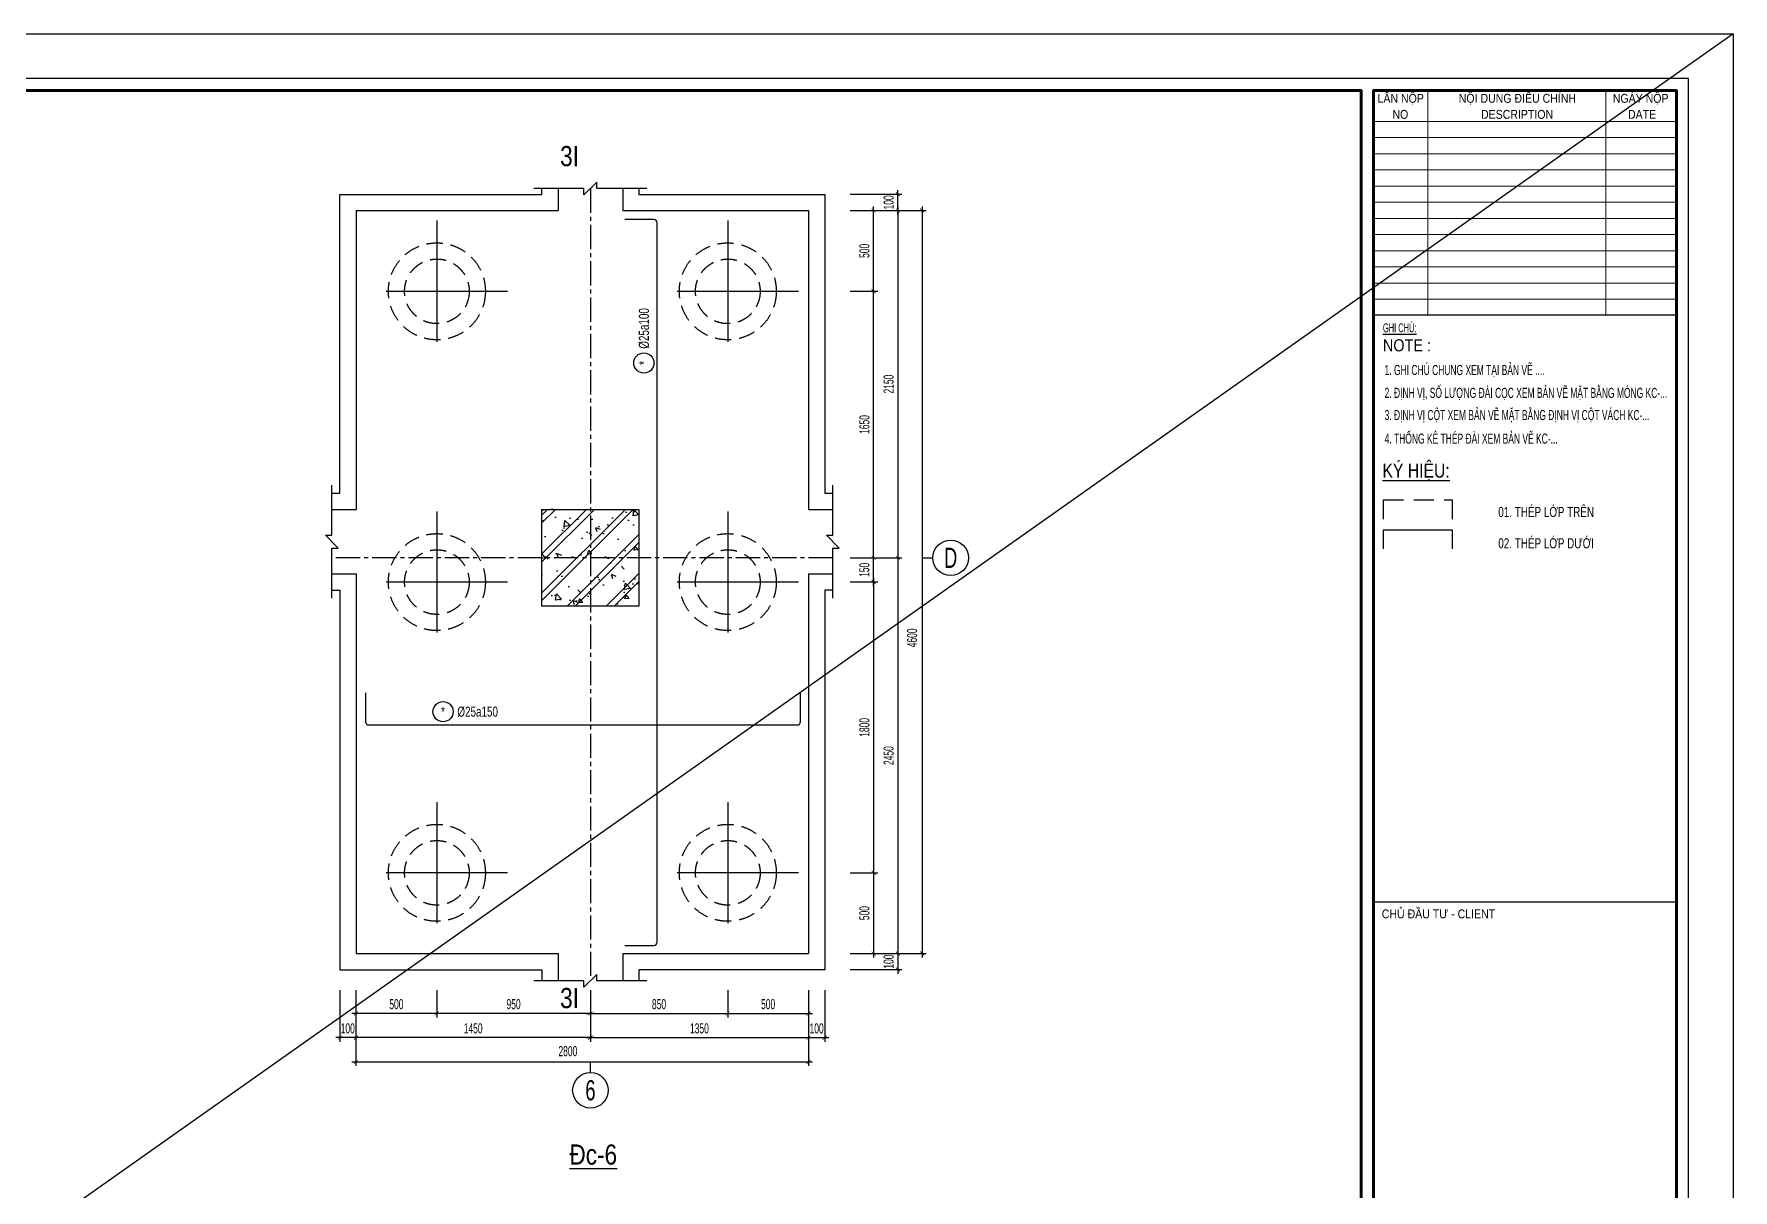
# Model space of a CAD drawing. Header units: metres. Extents: x 71 to 322128, y -14 to 304634.
# Drawn here: x 311616 to 322128, y 297477 to 304634 of the extents above; entities that cross this region are included whole.
import ezdxf
from ezdxf.enums import TextEntityAlignment as Align

# ---------------------------------------------------------------- set-up
doc = ezdxf.new("R2010")
doc.units = ezdxf.units.M
doc.header["$LTSCALE"] = 1000
doc.header["$MEASUREMENT"] = 0
doc.header["$PDMODE"] = 3
doc.linetypes.add('CENTER2', pattern=[1.125, 0.75, -0.125, 0.125, -0.125])
doc.linetypes.add('HIDDEN', pattern=[0.375, 0.25, -0.125])
doc.layers.get('0').update_dxf_attribs({"linetype": 'CONTINUOUS'})
doc.layers.get('Defpoints').update_dxf_attribs({"linetype": 'CONTINUOUS'})
for name, color, linetype in [('CDC -TEXT KHUNG', 7, 'CONTINUOUS'), ('CDC-KHUNGTEN', 7, 'CONTINUOUS'), ('CDC.01.AXIS', 160, 'CENTER2'), ('CDC.02.DIM', 1, 'CONTINUOUS'), ('CDC.03.BORDER', 3, 'CONTINUOUS'), ('CDC.04.HIDDEN', 8, 'HIDDEN'), ('CDC.05.STEEL', 4, 'CONTINUOUS'), ('CDC.06.TEXT', 2, 'CONTINUOUS'), ('CDC.09.COLUMN', 4, 'CONTINUOUS'), ('CDC.10.HATCH', 9, 'CONTINUOUS'), ('CDC.11.NOTE', 8, 'CONTINUOUS'), ('CDC.12.PILE', 3, 'CONTINUOUS'), ('CDC.14.STEELNUM', 9, 'CONTINUOUS')]:
    doc.layers.add(name, color=color, linetype=linetype)
doc.layers.add('KCS_Plotter', color=11, linetype='CONTINUOUS', plot=False)
doc.styles.add('ARIAL', font='arial.ttf', dxfattribs={"width": 0.6})
doc.styles.add('Arial_4', font='arial.ttf', dxfattribs={"width": 0.75, "height": 3})
doc.styles.add('KT CDC', font='arial.ttf', dxfattribs={"width": 0.85, "height": 200})
doc.styles.add('ROMANS', font='arial.ttf', dxfattribs={"width": 0.55})
doc.dimstyles.new('25', dxfattribs={"dimscale": 25, "dimtxt": 2.5, "dimasz": 1, "dimexe": 1, "dimexo": 0, "dimgap": 1, "dimtad": 1, "dimdec": 0, "dimdsep": 46, "dimtxsty": 'ARIAL', "dimblk": 'ARCHTICK', "dimcen": 1, "dimdle": 1, "dimclrd": 1, "dimclre": 1, "dimclrt": 2, "dimadec": 0, "dimazin": 0, "dimtfac": 0.00072, "dimtdec": 0, "dimtix": 1, "dimtmove": 2, "dimatfit": 3, "dimldrblk": 'ARCHTICK', "dimfxl": 1, "dimtolj": 1, "dimarcsym": 0})

# ---------------------------------------------------------------- blocks, each defined once
blk = doc.blocks.new('D600')
at = {"layer": 'CDC.01.AXIS'}
for p, q in [((2659919, 63050), (2659919, 62175)), ((2660356, 62612), (2659482, 62612))]:
    blk.add_line(p, q, dxfattribs=at)
at = {"layer": 'CDC.04.HIDDEN', "ltscale": 0.4}
for radius in [300, 200]:
    blk.add_circle((2659919, 62612), radius, dxfattribs=at)
blk = doc.blocks.new('_ArchTick')
at = {"color": 0, "linetype": 'ByBlock', "const_width": 0.15}
blk.add_lwpolyline([(-0.5, -0.5), (0.5, 0.5)], dxfattribs=at)
blk = doc.blocks.new('*D192')
at = {"layer": 'CDC.02.DIM', "color": 1, "lineweight": -2, "transparency": 16777216}
for p, q in [((313608, 298715), (313608, 298395)), ((315058, 298715), (315058, 298395)), ((315083, 298420), (313583, 298420))]:
    blk.add_line(p, q, dxfattribs=at)
at = {"layer": 'Defpoints', "color": 0, "transparency": 16777216}
for p in [(313608, 298715), (315058, 298715), (313608, 298420)]:
    blk.add_point(p, dxfattribs=at)
at = {"layer": 'CDC.02.DIM', "color": 1, "lineweight": -2, "transparency": 16777216, "xscale": 25, "yscale": 25, "zscale": 25, "rotation": 180}
blk.add_blockref('_ArchTick', (313608, 298420), dxfattribs=at)
at = {"layer": 'CDC.02.DIM', "color": 1, "lineweight": -2, "transparency": 16777216, "xscale": 25, "yscale": 25, "zscale": 25}
blk.add_blockref('_ArchTick', (315058, 298420), dxfattribs=at)
at = {"layer": 'CDC.02.DIM', "color": 2, "transparency": 16777216, "insert": (314333, 298477), "char_height": 62.5, "attachment_point": 5, "style": 'ARIAL'}
blk.add_mtext('\\A1;1450', dxfattribs=at)
blk = doc.blocks.new('*D193')
at = {"layer": 'CDC.02.DIM', "color": 1, "lineweight": -2, "transparency": 16777216}
for p, q in [((315058, 298715), (315058, 298395)), ((316408, 298715), (316408, 298395)), ((315033, 298420), (316433, 298420))]:
    blk.add_line(p, q, dxfattribs=at)
at = {"layer": 'Defpoints', "color": 0, "transparency": 16777216}
for p in [(315058, 298715), (316408, 298715), (316408, 298420)]:
    blk.add_point(p, dxfattribs=at)
at = {"layer": 'CDC.02.DIM', "color": 1, "lineweight": -2, "transparency": 16777216, "xscale": 25, "yscale": 25, "zscale": 25, "rotation": 180}
blk.add_blockref('_ArchTick', (315058, 298420), dxfattribs=at)
at = {"layer": 'CDC.02.DIM', "color": 1, "lineweight": -2, "transparency": 16777216, "xscale": 25, "yscale": 25, "zscale": 25}
blk.add_blockref('_ArchTick', (316408, 298420), dxfattribs=at)
at = {"layer": 'CDC.02.DIM', "color": 2, "transparency": 16777216, "insert": (315733, 298477), "char_height": 62.5, "attachment_point": 5, "style": 'ARIAL'}
blk.add_mtext('\\A1;1350', dxfattribs=at)
blk = doc.blocks.new('*D194')
at = {"layer": 'CDC.02.DIM', "color": 1, "lineweight": -2, "transparency": 16777216}
for p, q in [((313608, 298715), (313608, 298245)), ((316408, 298715), (316408, 298245)), ((313583, 298270), (316433, 298270))]:
    blk.add_line(p, q, dxfattribs=at)
at = {"layer": 'Defpoints', "color": 0, "transparency": 16777216}
for p in [(313608, 298715), (316408, 298715), (316408, 298270)]:
    blk.add_point(p, dxfattribs=at)
at = {"layer": 'CDC.02.DIM', "color": 1, "lineweight": -2, "transparency": 16777216, "xscale": 25, "yscale": 25, "zscale": 25, "rotation": 180}
blk.add_blockref('_ArchTick', (313608, 298270), dxfattribs=at)
at = {"layer": 'CDC.02.DIM', "color": 1, "lineweight": -2, "transparency": 16777216, "xscale": 25, "yscale": 25, "zscale": 25}
blk.add_blockref('_ArchTick', (316408, 298270), dxfattribs=at)
at = {"layer": 'CDC.02.DIM', "color": 2, "transparency": 16777216, "insert": (314919, 298336), "char_height": 62.5, "attachment_point": 5, "style": 'ARIAL'}
blk.add_mtext('\\A1;2800', dxfattribs=at)
blk = doc.blocks.new('*D195')
at = {"layer": 'CDC.02.DIM', "color": 1, "lineweight": -2, "transparency": 16777216}
for p, q in [((315058, 298715), (315058, 298545)), ((315908, 298715), (315908, 298545)), ((315033, 298570), (315933, 298570))]:
    blk.add_line(p, q, dxfattribs=at)
at = {"layer": 'Defpoints', "color": 0, "transparency": 16777216}
for p in [(315058, 298715), (315908, 298715), (315908, 298570)]:
    blk.add_point(p, dxfattribs=at)
at = {"layer": 'CDC.02.DIM', "color": 1, "lineweight": -2, "transparency": 16777216, "xscale": 25, "yscale": 25, "zscale": 25, "rotation": 180}
blk.add_blockref('_ArchTick', (315058, 298570), dxfattribs=at)
at = {"layer": 'CDC.02.DIM', "color": 1, "lineweight": -2, "transparency": 16777216, "xscale": 25, "yscale": 25, "zscale": 25}
blk.add_blockref('_ArchTick', (315908, 298570), dxfattribs=at)
at = {"layer": 'CDC.02.DIM', "color": 2, "transparency": 16777216, "insert": (315483, 298627), "char_height": 62.5, "attachment_point": 5, "style": 'ARIAL'}
blk.add_mtext('\\A1;850', dxfattribs=at)
blk = doc.blocks.new('*D196')
at = {"layer": 'CDC.02.DIM', "color": 1, "lineweight": -2, "transparency": 16777216}
for p, q in [((313508, 298715), (313508, 298395)), ((313608, 298715), (313608, 298395)), ((313633, 298420), (313483, 298420))]:
    blk.add_line(p, q, dxfattribs=at)
at = {"layer": 'Defpoints', "color": 0, "transparency": 16777216}
for p in [(313508, 298715), (313608, 298715), (313508, 298420)]:
    blk.add_point(p, dxfattribs=at)
at = {"layer": 'CDC.02.DIM', "color": 1, "lineweight": -2, "transparency": 16777216, "xscale": 25, "yscale": 25, "zscale": 25, "rotation": 180}
blk.add_blockref('_ArchTick', (313508, 298420), dxfattribs=at)
at = {"layer": 'CDC.02.DIM', "color": 1, "lineweight": -2, "transparency": 16777216, "xscale": 25, "yscale": 25, "zscale": 25}
blk.add_blockref('_ArchTick', (313608, 298420), dxfattribs=at)
at = {"layer": 'CDC.02.DIM', "color": 2, "transparency": 16777216, "insert": (313557, 298477), "char_height": 62.5, "attachment_point": 5, "style": 'ARIAL'}
blk.add_mtext('\\A1;100', dxfattribs=at)
blk = doc.blocks.new('*D197')
at = {"layer": 'CDC.02.DIM', "color": 1, "lineweight": -2, "transparency": 16777216}
for p, q in [((316408, 298715), (316408, 298395)), ((316508, 298715), (316508, 298395)), ((316383, 298420), (316533, 298420))]:
    blk.add_line(p, q, dxfattribs=at)
at = {"layer": 'Defpoints', "color": 0, "transparency": 16777216}
for p in [(316408, 298715), (316508, 298715), (316508, 298420)]:
    blk.add_point(p, dxfattribs=at)
at = {"layer": 'CDC.02.DIM', "color": 1, "lineweight": -2, "transparency": 16777216, "xscale": 25, "yscale": 25, "zscale": 25, "rotation": 180}
blk.add_blockref('_ArchTick', (316408, 298420), dxfattribs=at)
at = {"layer": 'CDC.02.DIM', "color": 1, "lineweight": -2, "transparency": 16777216, "xscale": 25, "yscale": 25, "zscale": 25}
blk.add_blockref('_ArchTick', (316508, 298420), dxfattribs=at)
at = {"layer": 'CDC.02.DIM', "color": 2, "transparency": 16777216, "insert": (316458, 298477), "char_height": 62.5, "attachment_point": 5, "style": 'ARIAL'}
blk.add_mtext('\\A1;100', dxfattribs=at)
blk = doc.blocks.new('*D198')
at = {"layer": 'CDC.02.DIM', "color": 1, "lineweight": -2, "transparency": 16777216}
for p, q in [((314108, 298715), (314108, 298545)), ((315058, 298715), (315058, 298545)), ((315083, 298570), (314083, 298570))]:
    blk.add_line(p, q, dxfattribs=at)
at = {"layer": 'Defpoints', "color": 0, "transparency": 16777216}
for p in [(314108, 298715), (315058, 298715), (314108, 298570)]:
    blk.add_point(p, dxfattribs=at)
at = {"layer": 'CDC.02.DIM', "color": 1, "lineweight": -2, "transparency": 16777216, "xscale": 25, "yscale": 25, "zscale": 25, "rotation": 180}
blk.add_blockref('_ArchTick', (314108, 298570), dxfattribs=at)
at = {"layer": 'CDC.02.DIM', "color": 1, "lineweight": -2, "transparency": 16777216, "xscale": 25, "yscale": 25, "zscale": 25}
blk.add_blockref('_ArchTick', (315058, 298570), dxfattribs=at)
at = {"layer": 'CDC.02.DIM', "color": 2, "transparency": 16777216, "insert": (314583, 298627), "char_height": 62.5, "attachment_point": 5, "style": 'ARIAL'}
blk.add_mtext('\\A1;950', dxfattribs=at)
blk = doc.blocks.new('*D199')
at = {"layer": 'CDC.02.DIM', "color": 1, "lineweight": -2, "transparency": 16777216}
for p, q in [((313608, 298715), (313608, 298545)), ((314108, 298715), (314108, 298545)), ((314133, 298570), (313583, 298570))]:
    blk.add_line(p, q, dxfattribs=at)
at = {"layer": 'Defpoints', "color": 0, "transparency": 16777216}
for p in [(313608, 298715), (314108, 298715), (313608, 298570)]:
    blk.add_point(p, dxfattribs=at)
at = {"layer": 'CDC.02.DIM', "color": 1, "lineweight": -2, "transparency": 16777216, "xscale": 25, "yscale": 25, "zscale": 25, "rotation": 180}
blk.add_blockref('_ArchTick', (313608, 298570), dxfattribs=at)
at = {"layer": 'CDC.02.DIM', "color": 1, "lineweight": -2, "transparency": 16777216, "xscale": 25, "yscale": 25, "zscale": 25}
blk.add_blockref('_ArchTick', (314108, 298570), dxfattribs=at)
at = {"layer": 'CDC.02.DIM', "color": 2, "transparency": 16777216, "insert": (313858, 298627), "char_height": 62.5, "attachment_point": 5, "style": 'ARIAL'}
blk.add_mtext('\\A1;500', dxfattribs=at)
blk = doc.blocks.new('*D200')
at = {"layer": 'CDC.02.DIM', "color": 1, "lineweight": -2, "transparency": 16777216}
for p, q in [((315908, 298715), (315908, 298545)), ((316408, 298715), (316408, 298545)), ((315883, 298570), (316433, 298570))]:
    blk.add_line(p, q, dxfattribs=at)
at = {"layer": 'Defpoints', "color": 0, "transparency": 16777216}
for p in [(315908, 298715), (316408, 298715), (316408, 298570)]:
    blk.add_point(p, dxfattribs=at)
at = {"layer": 'CDC.02.DIM', "color": 1, "lineweight": -2, "transparency": 16777216, "xscale": 25, "yscale": 25, "zscale": 25, "rotation": 180}
blk.add_blockref('_ArchTick', (315908, 298570), dxfattribs=at)
at = {"layer": 'CDC.02.DIM', "color": 1, "lineweight": -2, "transparency": 16777216, "xscale": 25, "yscale": 25, "zscale": 25}
blk.add_blockref('_ArchTick', (316408, 298570), dxfattribs=at)
at = {"layer": 'CDC.02.DIM', "color": 2, "transparency": 16777216, "insert": (316158, 298627), "char_height": 62.5, "attachment_point": 5, "style": 'ARIAL'}
blk.add_mtext('\\A1;500', dxfattribs=at)
blk = doc.blocks.new('*D201')
at = {"layer": 'CDC.02.DIM', "color": 1, "lineweight": -2, "transparency": 16777216}
for p, q in [((316666, 303541), (316986, 303541)), ((316961, 303566), (316961, 301366)), ((316666, 301391), (316986, 301391))]:
    blk.add_line(p, q, dxfattribs=at)
at = {"layer": 'Defpoints', "color": 0, "transparency": 16777216}
for p in [(316666, 303541), (316666, 301391), (316961, 301391)]:
    blk.add_point(p, dxfattribs=at)
at = {"layer": 'CDC.02.DIM', "color": 1, "lineweight": -2, "transparency": 16777216, "xscale": 25, "yscale": 25, "zscale": 25}
for p, rotation in [((316961, 303541), 90), ((316961, 301391), 270)]:
    blk.add_blockref('_ArchTick', p, dxfattribs=dict(at, rotation=rotation))
at = {"layer": 'CDC.02.DIM', "color": 2, "transparency": 16777216, "insert": (316904, 302466), "char_height": 62.5, "attachment_point": 5, "rotation": 90, "style": 'ARIAL'}
blk.add_mtext('\\A1;2150', dxfattribs=at)
blk = doc.blocks.new('*D202')
at = {"layer": 'CDC.02.DIM', "color": 1, "lineweight": -2, "transparency": 16777216}
for p, q in [((316961, 301416), (316961, 298916)), ((316666, 301391), (316986, 301391)), ((316666, 298941), (316986, 298941))]:
    blk.add_line(p, q, dxfattribs=at)
at = {"layer": 'Defpoints', "color": 0, "transparency": 16777216}
for p in [(316666, 301391), (316666, 298941), (316961, 298941)]:
    blk.add_point(p, dxfattribs=at)
at = {"layer": 'CDC.02.DIM', "color": 1, "lineweight": -2, "transparency": 16777216, "xscale": 25, "yscale": 25, "zscale": 25}
for p, rotation in [((316961, 301391), 90), ((316961, 298941), 270)]:
    blk.add_blockref('_ArchTick', p, dxfattribs=dict(at, rotation=rotation))
at = {"layer": 'CDC.02.DIM', "color": 2, "transparency": 16777216, "insert": (316904, 300166), "char_height": 62.5, "attachment_point": 5, "rotation": 90, "style": 'ARIAL'}
blk.add_mtext('\\A1;2450', dxfattribs=at)
blk = doc.blocks.new('*D203')
at = {"layer": 'CDC.02.DIM', "color": 1, "lineweight": -2, "transparency": 16777216}
for p, q in [((316666, 303541), (317136, 303541)), ((317111, 303566), (317111, 298916)), ((316666, 298941), (317136, 298941))]:
    blk.add_line(p, q, dxfattribs=at)
at = {"layer": 'Defpoints', "color": 0, "transparency": 16777216}
for p in [(316666, 303541), (316666, 298941), (317111, 298941)]:
    blk.add_point(p, dxfattribs=at)
at = {"layer": 'CDC.02.DIM', "color": 1, "lineweight": -2, "transparency": 16777216, "xscale": 25, "yscale": 25, "zscale": 25}
for p, rotation in [((317111, 303541), 90), ((317111, 298941), 270)]:
    blk.add_blockref('_ArchTick', p, dxfattribs=dict(at, rotation=rotation))
at = {"layer": 'CDC.02.DIM', "color": 2, "transparency": 16777216, "insert": (317049, 300895), "char_height": 62.5, "attachment_point": 5, "rotation": 90, "style": 'ARIAL'}
blk.add_mtext('\\A1;4600', dxfattribs=at)
blk = doc.blocks.new('*D204')
at = {"layer": 'CDC.02.DIM', "color": 1, "lineweight": -2, "transparency": 16777216}
for p, q in [((316666, 303641), (316986, 303641)), ((316961, 303516), (316961, 303666)), ((316666, 303541), (316986, 303541))]:
    blk.add_line(p, q, dxfattribs=at)
at = {"layer": 'Defpoints', "color": 0, "transparency": 16777216}
for p in [(316666, 303641), (316961, 303641), (316666, 303541)]:
    blk.add_point(p, dxfattribs=at)
at = {"layer": 'CDC.02.DIM', "color": 1, "lineweight": -2, "transparency": 16777216, "xscale": 25, "yscale": 25, "zscale": 25}
for p, rotation in [((316961, 303641), 90), ((316961, 303541), 270)]:
    blk.add_blockref('_ArchTick', p, dxfattribs=dict(at, rotation=rotation))
at = {"layer": 'CDC.02.DIM', "color": 2, "transparency": 16777216, "insert": (316904, 303591), "char_height": 62.5, "attachment_point": 5, "rotation": 90, "style": 'ARIAL'}
blk.add_mtext('\\A1;100', dxfattribs=at)
blk = doc.blocks.new('*D205')
at = {"layer": 'CDC.02.DIM', "color": 1, "lineweight": -2, "transparency": 16777216}
for p, q in [((316666, 298941), (316986, 298941)), ((316961, 298966), (316961, 298816)), ((316666, 298841), (316986, 298841))]:
    blk.add_line(p, q, dxfattribs=at)
at = {"layer": 'Defpoints', "color": 0, "transparency": 16777216}
for p in [(316666, 298941), (316666, 298841), (316961, 298841)]:
    blk.add_point(p, dxfattribs=at)
at = {"layer": 'CDC.02.DIM', "color": 1, "lineweight": -2, "transparency": 16777216, "xscale": 25, "yscale": 25, "zscale": 25}
for p, rotation in [((316961, 298941), 90), ((316961, 298841), 270)]:
    blk.add_blockref('_ArchTick', p, dxfattribs=dict(at, rotation=rotation))
at = {"layer": 'CDC.02.DIM', "color": 2, "transparency": 16777216, "insert": (316904, 298891), "char_height": 62.5, "attachment_point": 5, "rotation": 90, "style": 'ARIAL'}
blk.add_mtext('\\A1;100', dxfattribs=at)
blk = doc.blocks.new('*D206')
at = {"layer": 'CDC.02.DIM', "color": 1, "lineweight": -2, "transparency": 16777216}
for p, q in [((316811, 301216), (316811, 301416)), ((316666, 301391), (316836, 301391)), ((316666, 301241), (316836, 301241))]:
    blk.add_line(p, q, dxfattribs=at)
at = {"layer": 'Defpoints', "color": 0, "transparency": 16777216}
for p in [(316666, 301391), (316811, 301391), (316666, 301241)]:
    blk.add_point(p, dxfattribs=at)
at = {"layer": 'CDC.02.DIM', "color": 1, "lineweight": -2, "transparency": 16777216, "xscale": 25, "yscale": 25, "zscale": 25}
for p, rotation in [((316811, 301391), 90), ((316811, 301241), 270)]:
    blk.add_blockref('_ArchTick', p, dxfattribs=dict(at, rotation=rotation))
at = {"layer": 'CDC.02.DIM', "color": 2, "transparency": 16777216, "insert": (316754, 301316), "char_height": 62.5, "attachment_point": 5, "rotation": 90, "style": 'ARIAL'}
blk.add_mtext('\\A1;150', dxfattribs=at)
blk = doc.blocks.new('*D207')
at = {"layer": 'CDC.02.DIM', "color": 1, "lineweight": -2, "transparency": 16777216}
for p, q in [((316666, 301241), (316836, 301241)), ((316811, 301266), (316811, 299416)), ((316666, 299441), (316836, 299441))]:
    blk.add_line(p, q, dxfattribs=at)
at = {"layer": 'Defpoints', "color": 0, "transparency": 16777216}
for p in [(316666, 301241), (316666, 299441), (316811, 299441)]:
    blk.add_point(p, dxfattribs=at)
at = {"layer": 'CDC.02.DIM', "color": 1, "lineweight": -2, "transparency": 16777216, "xscale": 25, "yscale": 25, "zscale": 25}
for p, rotation in [((316811, 301241), 90), ((316811, 299441), 270)]:
    blk.add_blockref('_ArchTick', p, dxfattribs=dict(at, rotation=rotation))
at = {"layer": 'CDC.02.DIM', "color": 2, "transparency": 16777216, "insert": (316754, 300341), "char_height": 62.5, "attachment_point": 5, "rotation": 90, "style": 'ARIAL'}
blk.add_mtext('\\A1;1800', dxfattribs=at)
blk = doc.blocks.new('*D208')
at = {"layer": 'CDC.02.DIM', "color": 1, "lineweight": -2, "transparency": 16777216}
for p, q in [((316666, 299441), (316836, 299441)), ((316811, 299466), (316811, 298916)), ((316666, 298941), (316836, 298941))]:
    blk.add_line(p, q, dxfattribs=at)
at = {"layer": 'Defpoints', "color": 0, "transparency": 16777216}
for p in [(316666, 299441), (316666, 298941), (316811, 298941)]:
    blk.add_point(p, dxfattribs=at)
at = {"layer": 'CDC.02.DIM', "color": 1, "lineweight": -2, "transparency": 16777216, "xscale": 25, "yscale": 25, "zscale": 25}
for p, rotation in [((316811, 299441), 90), ((316811, 298941), 270)]:
    blk.add_blockref('_ArchTick', p, dxfattribs=dict(at, rotation=rotation))
at = {"layer": 'CDC.02.DIM', "color": 2, "transparency": 16777216, "insert": (316754, 299191), "char_height": 62.5, "attachment_point": 5, "rotation": 90, "style": 'ARIAL'}
blk.add_mtext('\\A1;500', dxfattribs=at)
blk = doc.blocks.new('*D209')
at = {"layer": 'CDC.02.DIM', "color": 1, "lineweight": -2, "transparency": 16777216}
for p, q in [((316666, 303041), (316836, 303041)), ((316811, 301366), (316811, 303066)), ((316666, 301391), (316836, 301391))]:
    blk.add_line(p, q, dxfattribs=at)
at = {"layer": 'Defpoints', "color": 0, "transparency": 16777216}
for p in [(316666, 303041), (316811, 303041), (316666, 301391)]:
    blk.add_point(p, dxfattribs=at)
at = {"layer": 'CDC.02.DIM', "color": 1, "lineweight": -2, "transparency": 16777216, "xscale": 25, "yscale": 25, "zscale": 25}
for p, rotation in [((316811, 303041), 90), ((316811, 301391), 270)]:
    blk.add_blockref('_ArchTick', p, dxfattribs=dict(at, rotation=rotation))
at = {"layer": 'CDC.02.DIM', "color": 2, "transparency": 16777216, "insert": (316754, 302216), "char_height": 62.5, "attachment_point": 5, "rotation": 90, "style": 'ARIAL'}
blk.add_mtext('\\A1;1650', dxfattribs=at)
blk = doc.blocks.new('*D210')
at = {"layer": 'CDC.02.DIM', "color": 1, "lineweight": -2, "transparency": 16777216}
for p, q in [((316666, 303541), (316836, 303541)), ((316811, 303016), (316811, 303566)), ((316666, 303041), (316836, 303041))]:
    blk.add_line(p, q, dxfattribs=at)
at = {"layer": 'Defpoints', "color": 0, "transparency": 16777216}
for p in [(316666, 303541), (316811, 303541), (316666, 303041)]:
    blk.add_point(p, dxfattribs=at)
at = {"layer": 'CDC.02.DIM', "color": 1, "lineweight": -2, "transparency": 16777216, "xscale": 25, "yscale": 25, "zscale": 25}
for p, rotation in [((316811, 303541), 90), ((316811, 303041), 270)]:
    blk.add_blockref('_ArchTick', p, dxfattribs=dict(at, rotation=rotation))
at = {"layer": 'CDC.02.DIM', "color": 2, "transparency": 16777216, "insert": (316754, 303291), "char_height": 62.5, "attachment_point": 5, "rotation": 90, "style": 'ARIAL'}
blk.add_mtext('\\A1;500', dxfattribs=at)
blk = doc.blocks.new('CDTA1')
at = {"layer": 'CDC-KHUNGTEN', "color": 6, "lineweight": 25}
blk.add_line((0, 90), (-75, 90), dxfattribs=at)
at = {"layer": 'CDC-KHUNGTEN', "color": 6, "style": 'KT CDC', "width": 0.85}
blk.add_text('CHỦ ĐẦU TƯ - CLIENT', height=2.2, dxfattribs=at).set_placement((-72.93, 86))
blk = doc.blocks.new('KHUNG TEN')
at = {"layer": 'CDC-KHUNGTEN', "color": 8, "lineweight": 9}
for p, q in [((76550, 58000), (76550, 52433)), ((80950, 58000), (80950, 52433)), ((82700, 57233), (75200, 57233)), ((82700, 56833), (75200, 56833)), ((82700, 56433), (75200, 56433)), ((82700, 56033), (75200, 56033)), ((82700, 55633), (75200, 55633)), ((82700, 55233), (75200, 55233)), ((82700, 54833), (75200, 54833)), ((82700, 54433), (75200, 54433)), ((82700, 54033), (75200, 54033)), ((82700, 53633), (75200, 53633)), ((82700, 53233), (75200, 53233)), ((82700, 52833), (75200, 52833))]:
    blk.add_line(p, q, dxfattribs=at)
at = {"layer": 'CDC-KHUNGTEN', "color": 6, "lineweight": 25}
blk.add_line((82700, 52433), (75200, 52433), dxfattribs=at)
at = {"layer": 'CDC-KHUNGTEN', "color": 8}
blk.add_lwpolyline([(75096, 1100), (83000, 1100), (83000, 58300), (3000, 58300), (3000, 1100), (75096, 1100)], dxfattribs=at)
at = {"layer": 'CDC-KHUNGTEN', "color": 255, "lineweight": 60}
blk.add_lwpolyline([(74900, 1400), (74900, 58000), (3300, 58000), (3300, 1400), (74900, 1400)], close=True, dxfattribs=at)
blk.add_lwpolyline([(75200, 1400), (82700, 1400), (82700, 58000), (75200, 58000), (75200, 1400)], dxfattribs=at)
at = {"layer": 'Defpoints', "color": 1, "ltscale": 0.2}
blk.add_lwpolyline([(0, 0), (0, 59400), (84100, 59400), (84100, 0), (0, 0)], close=True, dxfattribs=at)
at = {"layer": 'CDC-KHUNGTEN', "xscale": 100, "yscale": 100, "zscale": 100}
blk.add_blockref('CDTA1', (82700, 28900), dxfattribs=at)
at = {"layer": 'CDC -TEXT KHUNG', "color": 7, "style": 'KT CDC', "width": 0.85}
for s, p in [('NO', (75672, 57299)), ('DESCRIPTION', (77863, 57299)), ('DATE', (81501, 57299))]:
    blk.add_text(s, height=220, dxfattribs=at).set_placement(p)
at = {"layer": 'CDC -TEXT KHUNG', "char_height": 220, "attachment_point": 2, "line_spacing_factor": 0.941778, "style": 'KT CDC'}
for s, insert, width in [('LẦN NỘP', (75875, 57916), 1464.22), ('NỘI DUNG ĐIỀU CHỈNH', (78763, 57916), 3699.71), ('NGÀY NỘP', (81814, 57916), 1755.59)]:
    blk.add_mtext(s, dxfattribs=dict(at, insert=insert, width=width))
at = {"layer": 'CDC-KHUNGTEN', "color": 7, "style": 'Arial_4', "width": 0.85}
blk.add_text('NOTE :', height=300, dxfattribs=at).set_placement((75436, 51540))
at = {"layer": 'CDC-KHUNGTEN', "color": 6, "insert": (75436, 52233), "char_height": 220, "width": 1881.96, "attachment_point": 1, "style": 'ARIAL'}
blk.add_mtext('{\\LGHI CHÚ:}', dxfattribs=at)

msp = doc.modelspace()

# ---------------------------------------------------------------- hatches: boundary and pattern name
at = {"layer": 'CDC.10.HATCH'}
h = msp.add_hatch(dxfattribs=at)
h.set_pattern_fill('1BETONG2-BOP', color=256, scale=40, style=0, pattern_type=2)
h.set_pattern_definition([(130, (2121595.37, -336831.13), (-286.904073, -25.100854), [30, -330]), (185, (2121595.37, -336831.13), (55.500533, 300.876853), [24, -264]), (79.5486, (2121571.46, -336833.22), (-231.403753, 275.775817), [25.496076, -280.456845]), (133.8158, (2121595.37, -336751.13), (-426.89642, -66.207606), [45, -495]), (83.3644, (2121559.8, -336756.65), (-373.86508, 389.64715), [38.24412, -420.6852]), (188.8158, (2121595.37, -336751.13), (-373.86478, 389.64744), [36, -396]), (159, (2121555.37, -336771.13), (-238.76282, -161.047556), [30, -330]), (314, (2121555.37, -336771.13), (-268.75285, -146.215924), [24, -264]), (108.5486, (2121535.47, -336784.55), (-336.08905, 129.0122), [25.496076, -280.456845]), (112.5, (2121595.37, -336831.13), (62.3664733, 117.749785), [0, -260.8, 0, -268, 0, -265]), (175.5, (2121595.37, -336831.13), (-113.34037, 152.041275), [0, -152.8, 0, -254.8, 0, -101]), (212.5, (2121684.57, -336831.13), (-213.5289745, -9.0219487), [0, -100, 0, -312, 0, -414]), (222.5, (2121724.57, -336831.13), (-233.274468, 40.041993), [0, -130, 0, -207.2, 0, -294]), (225, (2121595.37, -336831.13), (-120.208153, 120.208153), []), (225, (2121595.37, -336782.13), (-120.208153, 120.208153), [])])
h.paths.add_polyline_path([(315358.5, 301090.7), (315358.5, 301690.7), (314758.5, 301690.7), (314758.5, 301090.7)])

# ---------------------------------------------------------------- linework, layer by layer
at = {"layer": 'CDC.01.AXIS', "ltscale": 0.2}
for p, q in [((315058.5, 303676.8), (315058.5, 298772)), ((315058.5, 303676.8), (315058.5, 298772)), ((316558.5, 301390.7), (313458.5, 301390.7)), ((316558.5, 301390.7), (313458.5, 301390.7))]:
    msp.add_line(p, q, dxfattribs=at)
at = {"layer": 'CDC.03.BORDER'}
for p, q in [((314858.5, 303676.8), (314858.5, 303540.7)), ((315258.5, 303676.8), (315258.5, 303540.7)), ((313608.5, 303540.7), (314858.5, 303540.7)), ((313608.5, 303540.7), (313608.5, 301690.7)), ((315258.5, 303540.7), (316408.5, 303540.7)), ((316408.5, 303540.7), (316408.5, 301690.7)), ((313458.5, 301690.7), (313608.5, 301690.7)), ((316408.5, 301690.7), (316558.5, 301690.7)), ((313458.5, 301290.7), (313608.5, 301290.7)), ((313608.5, 301290.7), (313608.5, 298940.7)), ((316408.5, 301290.7), (316408.5, 298940.7)), ((316408.5, 301290.7), (316558.5, 301290.7)), ((313608.5, 298940.7), (314858.5, 298940.7)), ((314858.5, 298940.7), (314858.5, 298772)), ((315258.5, 298940.7), (316408.5, 298940.7)), ((315258.5, 298940.7), (315258.5, 298772))]:
    msp.add_line(p, q, dxfattribs=at)
at = {"layer": 'CDC.05.STEEL'}
for points in [[(315271.7, 298990.7), (315451.7, 298990.7, 0.4142136), (315471.7, 299010.7), (315471.7, 303464.5, 0.4142136), (315451.7, 303484.5), (315271.7, 303484.5)], [(313666.7, 300555.8), (313666.7, 300375.8, 0.4142136), (313686.7, 300355.8), (316338.3, 300355.8, 0.4142136), (316358.3, 300375.8), (316358.3, 300555.8)]]:
    msp.add_lwpolyline(points, format="xyb", dxfattribs=at)
at = {"layer": 'CDC.05.STEEL', "linetype": 'HIDDEN', "ltscale": 0.5}
msp.add_lwpolyline([(319965.1, 301630.8), (319965.1, 301749.3), (320391.1, 301749.3), (320391.1, 301630.8)], dxfattribs=at)
at = {"layer": 'CDC.05.STEEL'}
msp.add_lwpolyline([(319965.1, 301446.1), (319965.1, 301564.6), (320391.1, 301564.6), (320391.1, 301446.1)], dxfattribs=at)
at = {"layer": 'CDC.09.COLUMN'}
msp.add_lwpolyline([(314758.5, 301090.7), (314758.5, 301690.7), (315358.5, 301690.7), (315358.5, 301090.7)], close=True, dxfattribs=at)
at = {"layer": 'CDC.11.NOTE'}
for p, q in [((317111.3, 301390.7), (317177.3, 301390.7)), ((315058.5, 298204.2), (315058.5, 298270.2))]:
    msp.add_line(p, q, dxfattribs=at)
for points in [[(315408.5, 303676.8), (315098.5, 303676.8), (315098.5, 303716.8), (315018.5, 303636.8), (315018.5, 303676.8), (314708.5, 303676.8)], [(313458.5, 301790.7), (313508.5, 301790.7), (313508.5, 303640.7), (314758.5, 303640.7), (314758.5, 303676.8)], [(315358.5, 303676.8), (315358.5, 303640.7), (316508.5, 303640.7), (316508.5, 301790.7), (316558.5, 301790.7)], [(313458.5, 301140.7), (313458.5, 301450.7), (313498.5, 301450.7), (313418.5, 301530.7), (313458.5, 301530.7), (313458.5, 301840.7)], [(316558.5, 301140.7), (316558.5, 301450.7), (316598.5, 301450.7), (316518.5, 301530.7), (316558.5, 301530.7), (316558.5, 301840.7)], [(313458.5, 301190.7), (313508.5, 301190.7), (313508.5, 298840.7), (314758.5, 298840.7), (314758.5, 298772)], [(316558.5, 301190.7), (316508.5, 301190.7), (316508.5, 298840.7), (315358.5, 298840.7), (315358.5, 298772)], [(315408.5, 298772), (315098.5, 298772), (315098.5, 298812), (315018.5, 298732), (315018.5, 298772), (314708.5, 298772)]]:
    msp.add_lwpolyline(points, dxfattribs=at)
for centre in [(317287.3, 301390.7), (315058.5, 298094.2)]:
    msp.add_circle(centre, 110, dxfattribs=at)
at = {"layer": 'CDC.14.STEELNUM'}
for centre in [(315389.2, 302596.9), (314146.7, 300438.3)]:
    msp.add_circle(centre, 62.5, dxfattribs=at)
at = {"layer": 'KCS_Plotter'}
msp.add_line((322128.1, 304633.7), (301103.1, 289783.7), dxfattribs=at)

# ---------------------------------------------------------------- block references
at = {"layer": 'CDC.03.BORDER'}
for p in [(-2345810.4, 240428.3), (-2345810.4, 238628.3), (-2344010.4, 238628.3), (-2345810.4, 236828.3), (-2344010.4, 236828.3)]:
    msp.add_blockref('D600', p, dxfattribs=at)
at = {"layer": 'CDC.06.TEXT', "xscale": 0.2499999999982123, "yscale": 0.2499999999982123, "zscale": 0.2499999999982123}
msp.add_blockref('KHUNG TEN', (301103.1, 289783.7), dxfattribs=at)
at = {"layer": 'CDC.12.PILE', "ltscale": 0.25}
msp.add_blockref('D600', (-2344010.4, 240428.3), dxfattribs=at)

# ---------------------------------------------------------------- texts
at = {"layer": 'CDC.06.TEXT', "style": 'ARIAL'}
for s, height, width, p in [('3I', 125, 0.8, (314929.2, 303877.7)), ('%%C25a150', 62.5, 0.7, (314360.8, 300438.3)), ('3I', 125, 0.8, (314929.2, 298665.2)), ('%%UĐc-6', 125, 0.8, (315076.1, 297696.5))]:
    msp.add_text(s, height=height, dxfattribs=dict(at, width=width)).set_placement(p, align=Align.MIDDLE_CENTER)
at = {"layer": 'CDC.06.TEXT', "style": 'ARIAL', "width": 0.7}
msp.add_text('%%C25a100', height=62.5, rotation=90, dxfattribs=at).set_placement((315389.2, 302810.9), align=Align.MIDDLE_CENTER)
at = {"layer": 'CDC.06.TEXT'}
for s, height, style, width, p in [('1. GHI CHÚ CHUNG XEM TẠI BẢN VẼ ....', 62.5, 'ROMANS', 0.6, (319972.2, 302522.1, -80000)), ('2. ĐỊNH VỊ, SỐ LƯỢNG ĐÀI CỌC XEM BẢN VẼ MẶT BẰNG MÓNG KC-...', 62.5, 'ROMANS', 0.6, (319972.2, 302380.5, -80000)), ('3. ĐỊNH VỊ CỘT XEM BẢN VẼ MẶT BẰNG ĐỊNH VỊ CỘT VÁCH KC-...', 62.5, 'ROMANS', 0.6, (319972.2, 302243.3, -80000)), ('4. THỐNG KÊ THÉP ĐÀI XEM BẢN VẼ KC-...', 62.5, 'ROMANS', 0.6, (319972.2, 302097.5, -80000)), ('%%UKÝ HIỆU:', 87, 'ARIAL', 0.8, (319959, 301887.2)), ('01. THÉP LỚP TRÊN', 62.5, 'ROMANS', 0.7, (320675.8, 301643.3, -80000)), ('02. THÉP LỚP DƯỚI', 62.5, 'ROMANS', 0.7, (320675.8, 301449.5, -80000))]:
    msp.add_text(s, height=height, dxfattribs=dict(at, style=style, width=width)).set_placement(p)
at = {"layer": 'CDC.06.TEXT', "style": 'ARIAL', "width": 0.65}
for s, p in [('D', (317287.3, 301390.7)), ('6', (315058.5, 298094.2))]:
    msp.add_text(s, height=125, dxfattribs=at).set_placement(p, align=Align.MIDDLE)
at = {"layer": 'CDC.14.STEELNUM', "style": 'ARIAL', "width": 0.7}
msp.add_text('*', height=62.5, rotation=90, dxfattribs=at).set_placement((315389.2, 302596.9), align=Align.MIDDLE_CENTER)
msp.add_text('*', height=62.5, dxfattribs=at).set_placement((314146.7, 300438.3), align=Align.MIDDLE_CENTER)

# ---------------------------------------------------------------- dimensions: what is measured, and where the dimension line sits
at = {"layer": 'CDC.02.DIM'}
for base, p1, p2, picture, middle in [((316961.3, 303640.7), (316666.3, 303540.7), (316666.3, 303640.7), '*D204', (316904.4, 303590.7)), ((317111.3, 298940.7), (316666.3, 303540.7), (316666.3, 298940.7), '*D203', (317049.3, 300895.3)), ((316961.3, 298840.7), (316666.3, 298940.7), (316666.3, 298840.7), '*D205', (316904.4, 298890.7))]:
    dim = msp.add_linear_dim(base=base, p1=p1, p2=p2, angle=90, dimstyle='25', dxfattribs=at)
    dim.commit()
    dim.dimension.update_dxf_attribs({"geometry": picture, "text_midpoint": middle, "dimtype": 160})
for base, p1, p2, angle, picture, middle in [((316961.3, 301390.7), (316666.3, 303540.7), (316666.3, 301390.7), 90, '*D201', (316904.4, 302465.7)), ((316811.3, 303540.7), (316666.3, 303040.7), (316666.3, 303540.7), 90, '*D210', (316754.4, 303290.7)), ((316811.3, 303040.7), (316666.3, 301390.7), (316666.3, 303040.7), 90, '*D209', (316754.4, 302215.7)), ((316961.3, 298940.7), (316666.3, 301390.7), (316666.3, 298940.7), 90, '*D202', (316904.4, 300165.7)), ((316811.3, 301390.7), (316666.3, 301240.7), (316666.3, 301390.7), 90, '*D206', (316754.4, 301315.7)), ((316811.3, 299440.7), (316666.3, 301240.7), (316666.3, 299440.7), 270, '*D207', (316754.4, 300340.7)), ((316811.3, 298940.7), (316666.3, 299440.7), (316666.3, 298940.7), 90, '*D208', (316754.4, 299190.7))]:
    dim = msp.add_linear_dim(base=base, p1=p1, p2=p2, angle=angle, dimstyle='25', dxfattribs=at)
    dim.commit()
    dim.dimension.update_dxf_attribs({"geometry": picture, "text_midpoint": middle})
for base, p1, p2, picture, middle in [((313508.5, 298420.2), (313608.5, 298715), (313508.5, 298715), '*D196', (313557.1, 298477.1)), ((316408.5, 298270.2), (313608.5, 298715), (316408.5, 298715), '*D194', (314918.7, 298336.3)), ((316508.5, 298420.2), (316408.5, 298715), (316508.5, 298715), '*D197', (316458.5, 298477.1))]:
    dim = msp.add_linear_dim(base=base, p1=p1, p2=p2, dimstyle='25', dxfattribs=at)
    dim.commit()
    dim.dimension.update_dxf_attribs({"geometry": picture, "text_midpoint": middle, "dimtype": 160})
for base, p1, p2, picture, middle in [((313608.5, 298420.2), (315058.5, 298715), (313608.5, 298715), '*D192', (314333.5, 298477.1)), ((313608.5, 298570.2), (314108.5, 298715), (313608.5, 298715), '*D199', (313858.5, 298627.1)), ((314108.5, 298570.2), (315058.5, 298715), (314108.5, 298715), '*D198', (314583.5, 298627.1)), ((316408.5, 298420.2), (315058.5, 298715), (316408.5, 298715), '*D193', (315733.5, 298477.1)), ((315908.5, 298570.2), (315058.5, 298715), (315908.5, 298715), '*D195', (315483.5, 298627.1)), ((316408.5, 298570.2), (315908.5, 298715), (316408.5, 298715), '*D200', (316158.5, 298627.1))]:
    dim = msp.add_linear_dim(base=base, p1=p1, p2=p2, dimstyle='25', dxfattribs=at)
    dim.commit()
    dim.dimension.update_dxf_attribs({"geometry": picture, "text_midpoint": middle})

doc.saveas('drawing.dxf')
